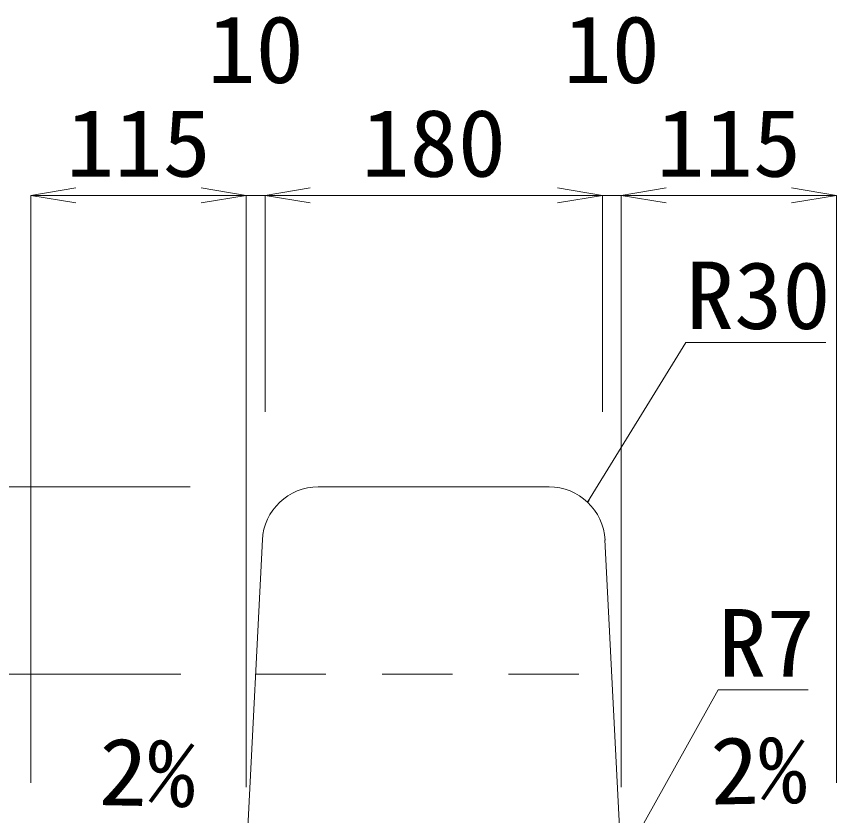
# Model space of a CAD drawing. Units: millimetres at full size; some dimension numbers follow another scale. Extents: x -734 to 58102, y 49499 to 87169.
# Drawn here: x 12276 to 12713.6, y 77724.7 to 78151.4 of the extents above; entities that cross this region are included whole.
import ezdxf
from ezdxf.enums import TextEntityAlignment as Align

# ---------------------------------------------------------------- set-up
doc = ezdxf.new("R2010")
doc.units = ezdxf.units.MM
doc.header["$LTSCALE"] = 50
doc.linetypes.add('USER1', pattern=[1.35, 0.75, -0.6])
for name, color, linetype, lineweight in [('寸法線', 7, 'Continuous', 13), ('引出線', 4, 'Continuous', 13), ('本体', 2, 'Continuous', 20)]:
    doc.layers.add(name, color=color, linetype=linetype, lineweight=lineweight)
doc.styles.add('ＭＳ 明朝', font='')
doc.styles.get('ＭＳ 明朝').set_extended_font_data('MS Mincho')

# ---------------------------------------------------------------- blocks, each defined once
blk = doc.blocks.new('open_arrow')
at = {"color": 0, "linetype": 'Continuous', "lineweight": -2}
blk.add_lwpolyline([(7.5, 1.25), (0, 0), (7.5, -1.25)], dxfattribs=at)

msp = doc.modelspace()

# ---------------------------------------------------------------- linework, layer by layer
at = {"layer": '寸法線'}
for p, q in [((12398.61, 78055.83), (12283.63, 78055.83)), ((12283.63, 77742.27), (12283.63, 78055.83)), ((12350.61, 78055.83), (12456.63, 78055.83)), ((12398.61, 77739.97), (12398.61, 78055.83)), ((12398.61, 77739.97), (12398.61, 78055.83)), ((12408.63, 78055.83), (12588.63, 78055.83)), ((12408.63, 77940.27), (12408.63, 78055.83)), ((12408.63, 77940.27), (12408.63, 78055.83)), ((12646.64, 78055.83), (12540.63, 78055.83)), ((12588.63, 77940.27), (12588.63, 78055.83)), ((12588.63, 77940.27), (12588.63, 78055.83)), ((12598.64, 77739.97), (12598.64, 78055.83)), ((12598.64, 78055.83), (12713.63, 78055.83)), ((12598.64, 77739.97), (12598.64, 78055.83)), ((12713.63, 77742.27), (12713.63, 78055.83)), ((12368.63, 77900.27), (11992.27, 77900.27)), ((12368.63, 77900.27), (12067.81, 77900.27)), ((12363.63, 77800.27), (12067.81, 77800.27)), ((12363.63, 77800.27), (12067.81, 77800.27))]:
    msp.add_line(p, q, dxfattribs=at)
at = {"layer": '引出線'}
for points in [[(12580.76, 77892.01), (12633.22, 77977.34), (12707.9, 77977.34)], [(12600.46, 77702.2), (12650.48, 77791.8), (12698.42, 77791.8)]]:
    msp.add_lwpolyline(points, dxfattribs=at)
at = {"layer": '本体'}
for p, q in [((12436.97, 77900.27), (12560.28, 77900.27)), ((12398.95, 77706.76), (12407.22, 77872.16)), ((12598.3, 77706.76), (12590.04, 77871.89))]:
    msp.add_line(p, q, dxfattribs=at)
at = {"layer": '本体', "linetype": 'USER1', "lineweight": 9}
msp.add_line((12403.63, 77800.27), (12593.63, 77800.27), dxfattribs=at)
at = {"layer": '本体'}
for centre, start, end in [((12437.16, 77870.27), 90, 177.1376), ((12560.09, 77870.27), 2.8624, 90)]:
    msp.add_arc(centre, 30, start, end, dxfattribs=at)

# ---------------------------------------------------------------- block references
at = {"layer": '寸法線', "xscale": 3.2, "yscale": 3.2}
for p in [(12283.63, 78055.83), (12408.63, 78055.83), (12408.63, 78055.83), (12598.64, 78055.83), (12598.64, 78055.83)]:
    msp.add_blockref('open_arrow', p, dxfattribs=at)
at = {"layer": '寸法線', "xscale": 3.2, "yscale": 3.2, "rotation": 180}
for p in [(12398.61, 78055.83), (12398.61, 78055.83), (12588.63, 78055.83), (12588.63, 78055.83), (12713.63, 78055.83)]:
    msp.add_blockref('open_arrow', p, dxfattribs=at)
at = {"layer": '引出線', "xscale": 0.16, "yscale": 0.16, "rotation": 58.4}
msp.add_blockref('open_arrow', (12580.76, 77892.01), dxfattribs=at)

# ---------------------------------------------------------------- texts
at = {"layer": '寸法線', "style": 'ＭＳ 明朝', "width": 1.05}
for s, p in [('10', (12403.62, 78133.83)), ('10', (12593.63, 78133.83)), ('115', (12341.12, 78083.83)), ('180', (12498.63, 78083.83)), ('115', (12656.13, 78083.83))]:
    msp.add_text(s, height=36.03, dxfattribs=at).set_placement(p, align=Align.MIDDLE_CENTER)
at = {"layer": '引出線', "style": 'ＭＳ 明朝', "width": 1.05}
for s, p in [('R30', (12633.22, 78020.54)), ('R7', (12650.48, 77835))]:
    msp.add_text(s, height=36.03, dxfattribs=at).set_placement(p, align=Align.TOP_LEFT)
msp.add_text('2%', height=36.03, rotation=358.854, dxfattribs=at).set_placement((12371.95, 77765.36), align=Align.TOP_RIGHT)
msp.add_text('2%', height=36.03, rotation=1.146, dxfattribs=at).set_placement((12645.96, 77766.6), align=Align.TOP_LEFT)

doc.saveas('drawing.dxf')
